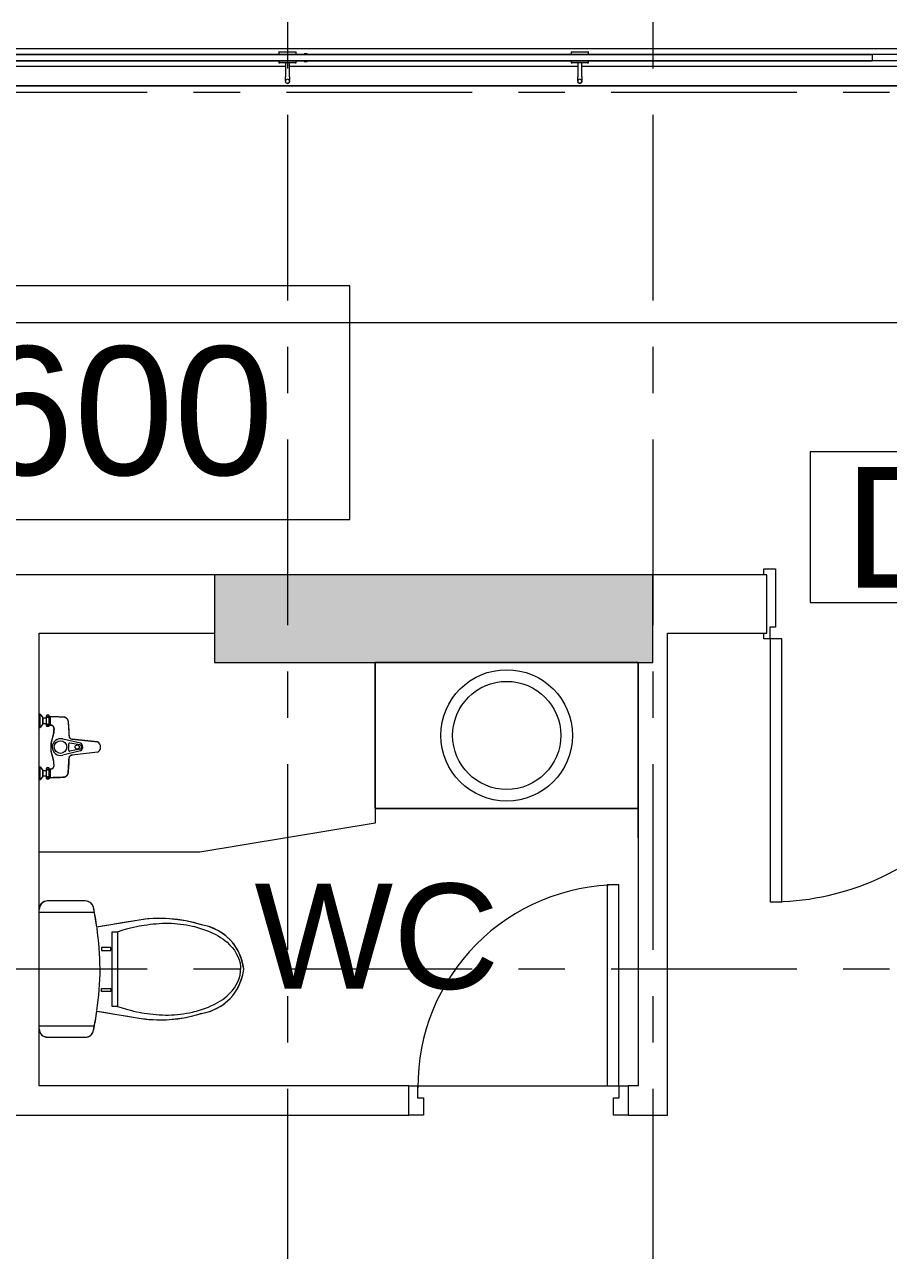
# Model space of a CAD drawing. Header units: millimetres. Extents: x -20144 to 126922, y -42414 to 48263.
# Drawn here: x 23800 to 26757, y 7487 to 11683 of the extents above; entities that cross this region are included whole.
import ezdxf
from ezdxf.enums import TextEntityAlignment as Align

# ---------------------------------------------------------------- set-up
doc = ezdxf.new("R2010")
doc.units = ezdxf.units.MM
doc.linetypes.add('Grid Line', pattern=[22.225, 12.7, -3.175, 3.175, -3.175])
for name, color, linetype, lineweight in [('CHU', 181, 'Continuous', 5), ('CUA', 31, 'Continuous', 9), ('DIM', 1, 'Continuous', 5), ('G-ANNO-DIMS', 111, 'Continuous', 5), ('LC.HA', 8, 'Continuous', 9), ('NET CAT', 3, 'Continuous', 5), ('NET THAY 1', 41, 'Continuous', 5), ('NET THAY 2', 55, 'Continuous', 5), ('NET-CAT', 3, 'Continuous', 15), ('NET-THAY', 2, 'Continuous', 9), ('THIET-BI', 44, 'Continuous', 5), ('TRUC', 225, 'Continuous', 5), ('Y-GHI CHU PCCC$0$Z-CT1-GHI CHU TT$0$KI-HIEU', 6, 'Continuous', 13)]:
    doc.layers.add(name, color=color, linetype=linetype, lineweight=lineweight)
doc.styles.add('Arial_2', font='arial.ttf', dxfattribs={"height": 360})
doc.styles.add('Arial_6', font='arial.ttf', dxfattribs={"height": 1.8})
doc.styles.add('TA1', font='arial.ttf')
doc.styles.add('Y-GHI CHU PCCC$0$Arial', font='arial.ttf')
doc.dimstyles.new('D_200_KTx2', dxfattribs={"dimtxt": 400, "dimasz": 300, "dimexe": 300, "dimexo": 300, "dimgap": 160, "dimtad": 1, "dimdec": 0, "dimzin": 9, "dimtxsty": 'TA1', "dimblk": 'ARCHTICK', "dimcen": 1, "dimdle": 300, "dimclrd": 256, "dimclre": 256, "dimclrt": 7, "dimadec": 0, "dimazin": 0, "dimtfac": 1, "dimtdec": 0, "dimtix": 1, "dimtmove": 1, "dimatfit": 3, "dimldrblk": 'ARCHTICK', "dimfxl": 0, "dimtolj": 1, "dimtzin": 0, "dimlwd": -1, "dimlwe": -1, "dimarcsym": 0})

# ---------------------------------------------------------------- blocks, each defined once
blk = doc.blocks.new('X-LA - X-LA-1424812-MẶT BẰNG TẦNG 24')
at = {"layer": 'THIET-BI'}
for p, q in [((450, 0), (-450, 0)), ((-450, 0), (-450, -500)), ((-450, -500), (-450, 0)), ((-450, 0), (450, 0)), ((450, -600), (450, 0)), ((450, 0), (450, -500)), ((-450, -500), (450, -500)), ((450, -500), (-450, -500))]:
    blk.add_line(p, q, dxfattribs=at)
for radius in [225, 185]:
    blk.add_circle((0, -250), radius, dxfattribs=at)
blk = doc.blocks.new('Top Rail Type - Top Rail_Internal_-1431859-MẶT BẰNG TẦNG 24')
at = {"layer": 'NET THAY 1'}
for p, q in [((11199.9, 11580.7), (26700.5, 11580.7)), ((11199.9, 11559.2), (26700.5, 11559.2)), ((26700.5, 11580.7), (26700.5, 11559.2))]:
    blk.add_line(p, q, dxfattribs=at)
blk = doc.blocks.new('ALB-RAILING 32 - ALB-BALUSTER-V11-MẶT BẰNG TẦNG 24')
at = {"layer": 'NET THAY 1'}
for p, q in [((-30, 101.1), (-30, 92)), ((-30, 101.1), (30, 101.1)), ((-29, 101.1), (-30, 101.1)), ((30, 101.1), (29, 101.1)), ((30, 92), (30, 101.1)), ((-30, 70.5), (-30, 63.2)), ((-30, 63.2), (-26, 63.2)), ((30, 63.2), (-30, 63.2)), ((-7, 63.2), (-7, 15)), ((7, 15), (7, 63.2)), ((26, 63.2), (30, 63.2)), ((30, 63.2), (30, 70.5))]:
    blk.add_line(p, q, dxfattribs=at)
at = {"layer": 'NET THAY 1', "flags": 128}
for points in [[(-7, 1.4), (-7, 1.7), (-7, 2), (-7, 2.3), (-7, 2.6), (-7, 3), (-7, 3.3), (-7, 3.7), (-7, 4.1), (-7, 4.5), (-7, 5), (-7, 5.4), (-7, 5.9), (-7, 6.4), (-7, 6.9), (-7, 7.4), (-7, 7.9), (-7, 8.5), (-7, 9), (-7, 9.6), (-7, 10.1), (-7, 10.7), (-7, 11.3), (-7, 11.9), (-7, 12.5), (-7, 13), (-7, 13.6), (-7, 14.2), (-7, 14.8), (-7, 15)], [(7, 0), (7, -0.3), (7, -0.6), (6.9, -0.8), (6.9, -1.1), (6.9, -1.4), (6.8, -1.7)], [(7, 15), (7, 14.4), (7, 13.8), (7, 13.2), (7, 12.6), (7, 12), (7, 11.4), (7, 10.9), (7, 10.3), (7, 9.7), (7, 9.2), (7, 8.6), (7, 8.1), (7, 7.5), (7, 7), (7, 6.5), (7, 6), (7, 5.6), (7, 5.1), (7, 4.7), (7, 4.2), (7, 3.8), (7, 3.4), (7, 3.1), (7, 2.7)], [(-3, -6.3), (-3.2, -6.2), (-3.5, -6.1), (-3.7, -5.9), (-4, -5.8), (-4.2, -5.6), (-4.4, -5.4), (-4.6, -5.3), (-4.8, -5.1), (-5, -4.9), (-5.2, -4.7), (-5.4, -4.5), (-5.6, -4.2), (-5.7, -4), (-5.9, -3.8), (-6, -3.5), (-6.2, -3.3), (-6.3, -3), (-6.4, -2.8), (-6.5, -2.5), (-6.6, -2.3), (-6.7, -2), (-6.8, -1.7), (-6.8, -1.5), (-6.9, -1.2)], [(0, -7), (-0.3, -7), (-0.6, -7), (-0.8, -6.9), (-1.1, -6.9), (-1.4, -6.9), (-1.7, -6.8)], [(6.6, -2.5), (6.4, -2.7), (6.3, -3), (6.2, -3.2), (6.1, -3.5), (5.9, -3.7), (5.8, -4), (5.6, -4.2), (5.4, -4.4), (5.3, -4.6), (5.1, -4.8), (4.9, -5), (4.7, -5.2), (4.5, -5.4), (4.2, -5.6), (4, -5.7), (3.8, -5.9), (3.5, -6), (3.3, -6.2), (3, -6.3), (2.8, -6.4), (2.5, -6.5), (2.3, -6.6), (2, -6.7), (1.7, -6.8), (1.5, -6.8), (1.2, -6.9), (0.9, -6.9), (0.6, -7), (0.4, -7), (0.1, -7), (0, -7)]]:
    blk.add_lwpolyline(points, dxfattribs=at)
at = {"layer": 'NET THAY 1'}
for start, end in [(90, 270), (270, 90)]:
    blk.add_arc((0, 0), 7, start, end, dxfattribs=at)
blk = doc.blocks.new('CUA VAO CAN HO_0001 - Type 1-1424866-MẶT BẰNG TẦNG 24')
at = {"layer": 'CUA', "lineweight": 5}
for p, q in [((-570, 97.7), (-570, 117.7)), ((-570, 117.7), (-530, 117.7)), ((-560, 97.7), (-570, 97.7)), ((-560, -102.3), (-560, 97.7)), ((-530, 117.7), (-530, -81.3)), ((733, 117.7), (773, 117.7)), ((733, -81.3), (733, 117.7)), ((763, 97.7), (763, -102.3)), ((773, 97.7), (763, 97.7)), ((773, 117.7), (773, 97.7)), ((-550, -81.3), (-550, -122.3)), ((-530, -81.3), (-550, -81.3)), ((753, -81.3), (733, -81.3)), ((753, -122.3), (753, -81.3)), ((-570, -102.3), (-560, -102.3)), ((-570, -122.3), (-570, -102.3)), ((-550, -122.3), (-570, -122.3)), ((773, -122.3), (753, -122.3)), ((763, -102.3), (773, -102.3)), ((773, -102.3), (773, -122.3))]:
    blk.add_line(p, q, dxfattribs=at)
at = {"layer": 'CUA'}
for p, q in [((-509, -122.3), (-549, -122.3)), ((-549, -122.3), (-549, -1022.3)), ((-509, -1022.3), (-509, -122.3)), ((712, -122.3), (752, -122.3)), ((712, -522.3), (712, -122.3)), ((752, -122.3), (752, -522.3)), ((752, -522.3), (712, -522.3)), ((-549, -1022.3), (-509, -1022.3))]:
    blk.add_line(p, q, dxfattribs=at)
at = {"layer": 'CUA', "lineweight": 5}
for centre, radius, start, end in [((-549, -122.3), 900, 270, 0.5), ((752, -122.3), 400, 179.5, 270)]:
    blk.add_arc(centre, radius, start, end, dxfattribs=at)
blk = doc.blocks.new('X-XI2 - X-XI-V26-MẶT BẰNG TẦNG 24')
at = {"layer": 'THIET-BI'}
for p, q in [((-230.6, -16.8), (-233.2, -33.2)), ((-233.2, -29), (-233.2, -157.9)), ((-233.2, -29), (-233.2, -157.9)), ((-233.2, -33.2), (-233.2, -45)), ((-227.9, -12.2), (-230.6, -16.8)), ((-222, -6.1), (-227.9, -12.2)), ((-212.4, -1.2), (-222, -6.1)), ((-204.7, -0.1), (-212.4, -1.2)), ((-194.6, -0.1), (-194.6, -185.7)), ((194.6, -0.1), (194.6, -186.1)), ((215, -2.1), (204.6, -0.1)), ((219.3, -4.2), (215, -2.1)), ((224.8, -8.5), (219.3, -4.2)), ((227.7, -12), (224.8, -8.5)), ((231.6, -19.3), (227.7, -12)), ((233.2, -29), (231.6, -19.3)), ((233.2, -157.9), (233.2, -29)), ((233.2, -157.9), (233.2, -29)), ((233.2, -157.9), (233.2, -29)), ((-233.2, -45), (-233.2, -157.9)), ((-233.2, -157.9), (-232.9, -162.1)), ((-232.9, -162.1), (-231, -169.1)), ((226.5, -176.5), (231.9, -166.7)), ((231.9, -166.7), (233.2, -157.9)), ((-231, -169.1), (-228, -174.5)), ((-228, -174.5), (-224.2, -178.9)), ((-224.2, -178.9), (-216.9, -183.9)), ((-216.9, -183.9), (-209.4, -186.4)), ((-209.4, -186.4), (-202.4, -187.7)), ((-202.4, -187.7), (-192, -189.7)), ((-192, -189.7), (-184.2, -191.1)), ((-184.2, -191.1), (-168, -193.8)), ((-168, -193.8), (-149.9, -196.6)), ((-143.8, -197.5), (-166.7, -335.2)), ((-143.8, -197.5), (-166.7, -335.2)), ((-149.9, -196.6), (-143.8, -197.5)), ((-143.8, -197.5), (-147.8, -221.1)), ((143.8, -197.5), (212.9, -185.5)), ((166.7, -335.2), (143.8, -197.5)), ((166.7, -335.2), (143.8, -197.5)), ((146.9, -216.1), (143.8, -197.5)), ((212.9, -185.5), (220.8, -181.7)), ((220.8, -181.7), (226.5, -176.5)), ((-147.8, -221.1), (-155.3, -266.3)), ((-127.7, -249.9), (127.7, -249.9)), ((-127.7, -267.8), (-127.7, -249.9)), ((-76.6, -213.5), (-66.1, -213.5)), ((-76.6, -245), (-76.6, -213.5)), ((-66.1, -245), (-76.6, -245)), ((-66.1, -213.5), (-66.1, -245)), ((64, -213.5), (64, -245)), ((74.4, -213.5), (64, -213.5)), ((64, -245), (74.4, -245)), ((74.4, -245), (74.4, -213.5)), ((127.7, -249.9), (127.7, -267.8)), ((151.8, -245.3), (146.9, -216.1)), ((157.2, -277.8), (151.8, -245.3)), ((-157.7, -280.9), (-161.5, -303.8)), ((-155.3, -266.3), (-157.7, -280.9)), ((-8.6, -267.8), (-127.7, -267.8)), ((127.7, -267.8), (-8.6, -267.8)), ((161.7, -304.9), (157.2, -277.8)), ((-164.6, -322), (-168.9, -349)), ((-161.5, -303.8), (-164.6, -322)), ((166.7, -335.2), (161.7, -304.9)), ((171.6, -371), (166.7, -335.2)), ((-171, -365.1), (-172.5, -383)), ((-168.9, -349), (-171, -365.1)), ((173.2, -395.8), (171.6, -371)), ((-172.5, -383), (-173.5, -402.2)), ((-173.5, -402.2), (-173.1, -436.1)), ((173.5, -426.5), (173.2, -395.8)), ((-173.1, -436.1), (-172.5, -446.5)), ((-172.5, -446.5), (-169.6, -474.8)), ((165.2, -502.3), (172.5, -446.5)), ((172.5, -446.5), (173.5, -426.5)), ((-169.6, -474.8), (-166.5, -495.3)), ((-166.5, -495.3), (-161.1, -520.9)), ((161.7, -518.5), (165.2, -502.3)), ((-161.1, -520.9), (-151.4, -555.9)), ((151.4, -555.9), (155.1, -543.7)), ((155.1, -543.7), (161.7, -518.5)), ((-151.4, -555.9), (-143.5, -587)), ((-143.5, -587), (-131.8, -612.8)), ((131.6, -613.2), (145.5, -581)), ((145.5, -581), (151.4, -555.9)), ((-131.8, -612.8), (-121.7, -628.9)), ((-121.7, -628.9), (-100.2, -653.8)), ((114.1, -638.9), (131.6, -613.2)), ((-100.2, -653.8), (-87.5, -664.8)), ((-87.5, -664.8), (-69.9, -676.9)), ((60.8, -681.9), (86, -665.9)), ((86, -665.9), (100.2, -653.8)), ((100.2, -653.8), (114.1, -638.9)), ((-69.9, -676.9), (-49.6, -687.2)), ((-49.6, -687.2), (-19.9, -696.9)), ((-19.9, -696.9), (0, -700.2)), ((0, -700.2), (34.6, -692.9)), ((34.6, -692.9), (60.8, -681.9))]:
    blk.add_line(p, q, dxfattribs=at)
for centre, radius, start, end in [((-204.3, -29), 29, 90.9417, 180), ((-204.3, -29), 29, 90.3287, 180), ((204.3, -29), 29, 0, 89.6713), ((204.3, -29), 29, 360, 89.0583), ((-204.3, -157.9), 29, 180, 259.8599), ((-204.3, -157.9), 29, 180, 259.8599), ((204.3, -157.9), 29, 280.1401, 360), ((204.3, -157.9), 29, 280.1401, 0), ((18.1, 960), 1168.8, 258.7762, 262.0348), ((18.1, 960), 1168.8, 258.7762, 262.0348), ((18.1, 960), 1168.8, 262.1447, 269.1633), ((-16, 957.7), 1166.4, 270.8375, 277.7683), ((-18.1, 960), 1168.8, 277.9652, 281.2238), ((-18.1, 960), 1168.8, 277.9652, 281.2238), ((287.1, -414.4), 460.7, 170.0941, 197.8856), ((287.1, -414.4), 460.7, 170.0941, 197.8856), ((-287.1, -414.4), 460.7, 342.1144, 9.9059), ((-287.1, -414.4), 460.7, 342.1144, 9.9059), ((18.2, -529.6), 171.6, 188.8267, 263.9098), ((18.2, -529.6), 171.6, 188.8267, 263.9098), ((-18.2, -529.6), 171.6, 276.0902, 351.1733), ((-18.2, -529.6), 171.6, 276.0902, 351.1733)]:
    blk.add_arc(centre, radius, start, end, dxfattribs=at)
for points in [[(-127.7, -267.8), (-143.4, -315.6), (-152.2, -364.8), (-160.3, -442.2), (-151, -516.8), (-129.6, -585.3), (-93.5, -652), (-37.5, -689.3), (-2.9, -689.4), (0, -689.4)], [(127.7, -267.8), (143.4, -315.6), (152.2, -364.8), (160.3, -442.2), (151, -516.8), (129.6, -585.3), (93.5, -652), (37.5, -689.3), (2.9, -689.4), (0, -689.4)]]:
    blk.add_open_spline(points, degree=3, knots=[12.724379, 12.724379, 12.724379, 12.724379, 75.096459, 151.912755, 228.70098, 282.501534, 351.034079, 439.49288, 447.51098, 447.51098, 447.51098, 447.51098], dxfattribs=at)
blk = doc.blocks.new('CUA WC - Type 1-1365100-MẶT BẰNG TẦNG 24')
at = {"layer": 'CUA', "lineweight": 5}
for p, q in [((-273.5, -52.3), (-273.5, 47.7)), ((-273.5, 47.7), (-223.5, 47.7)), ((-223.5, 47.7), (-223.5, -11.3)), ((426.5, 47.7), (476.5, 47.7)), ((426.5, -11.3), (426.5, 47.7)), ((476.5, 47.7), (476.5, -52.3)), ((-243.5, -11.3), (-243.5, -52.3)), ((-223.5, -11.3), (-243.5, -11.3)), ((446.5, -11.3), (426.5, -11.3)), ((446.5, -52.3), (446.5, -11.3)), ((-243.5, -52.3), (-273.5, -52.3)), ((476.5, -52.3), (446.5, -52.3))]:
    blk.add_line(p, q, dxfattribs=at)
at = {"layer": 'CUA'}
for p, q in [((-202.5, -52.3), (-242.5, -52.3)), ((-242.5, -52.3), (-242.5, -740.3)), ((-202.5, -740.3), (-202.5, -52.3)), ((-242.5, -740.3), (-202.5, -740.3))]:
    blk.add_line(p, q, dxfattribs=at)
at = {"layer": 'CUA', "lineweight": 5}
blk.add_arc((-242.5, -52.3), 688, 270, 0.5, dxfattribs=at)
blk = doc.blocks.new('X-SEN1 - X-SEN-1425460-MẶT BẰNG TẦNG 24')
at = {"layer": 'THIET-BI'}
for p, q in [((-27.3, 113.1), (-17.5, 199.2)), ((-17.5, 199.2), (-27.3, 113.1)), ((17.5, 199.2), (27.3, 113.1)), ((17.5, 199.2), (27.3, 113.1)), ((-12.9, 141.7), (-27.6, 80.8)), ((-7.7, 139.6), (-13.8, 105.5)), ((7.7, 139.6), (13.8, 105.5)), ((12.9, 141.7), (27.6, 80.8)), ((-112.5, 3.8), (-99.9, 12.6)), ((-112.5, 3.8), (-99.9, 12.6)), ((-112.5, 0), (-112.5, 3.8)), ((-112.5, 3.8), (-112.5, 0)), ((-67.5, 3.8), (-112.5, 3.8)), ((-67.5, 0), (-112.5, 0)), ((-112.5, 0), (-67.5, 0)), ((-107.2, 34.3), (-105.1, 34.3)), ((-107.2, 34.3), (-72.8, 34.3)), ((-99.9, 25.3), (-107.2, 25.3)), ((-72.8, 25.3), (-107.2, 25.3)), ((-105.1, 34.3), (-105.1, 37.2)), ((-105.1, 37.2), (-74.9, 37.2)), ((-105.1, 34.3), (-105.1, 37.2)), ((-74.9, 34.3), (-105.1, 34.3)), ((-99.9, 12.6), (-99.9, 25.3)), ((-99.9, 12.6), (-99.9, 25.3)), ((-99.9, 12.6), (-80.1, 12.6)), ((-80.1, 12.6), (-99.9, 12.6)), ((-80.1, 25.3), (-80.1, 12.6)), ((-72.8, 25.3), (-80.1, 25.3)), ((-80.1, 25.3), (-80.1, 12.6)), ((-80.1, 12.6), (-67.5, 3.8)), ((-80.1, 12.6), (-67.5, 3.8)), ((-74.9, 37.2), (-74.9, 34.3)), ((-74.9, 37.2), (-74.9, 34.3)), ((-74.9, 34.3), (-72.8, 34.3)), ((-67.5, 3.8), (-67.5, 0)), ((-67.5, 0), (-67.5, 3.8)), ((67.5, 3.8), (80.1, 12.6)), ((67.5, 3.8), (80.1, 12.6)), ((67.5, 0), (67.5, 3.8)), ((112.5, 3.8), (67.5, 3.8)), ((67.5, 0), (67.5, 3.8)), ((112.5, 0), (67.5, 0)), ((112.5, 0), (67.5, 0)), ((72.8, 34.3), (74.9, 34.3)), ((72.8, 34.3), (107.2, 34.3)), ((80.1, 25.3), (72.8, 25.3)), ((107.2, 25.3), (72.8, 25.3)), ((74.9, 34.3), (74.9, 37.2)), ((74.9, 37.2), (105.1, 37.2)), ((74.9, 34.3), (74.9, 37.2)), ((105.1, 34.3), (74.9, 34.3)), ((80.1, 12.6), (80.1, 25.3)), ((80.1, 12.6), (80.1, 25.3)), ((99.9, 12.6), (80.1, 12.6)), ((80.1, 12.6), (99.9, 12.6)), ((99.9, 12.6), (80.1, 12.6)), ((99.9, 25.3), (99.9, 12.6)), ((107.2, 25.3), (99.9, 25.3)), ((99.9, 25.3), (99.9, 12.6)), ((99.9, 12.6), (112.5, 3.8)), ((99.9, 12.6), (112.5, 3.8)), ((105.1, 37.2), (105.1, 34.3)), ((105.1, 37.2), (105.1, 34.3)), ((105.1, 34.3), (107.2, 34.3)), ((112.5, 3.8), (112.5, 0)), ((112.5, 3.8), (112.5, 0))]:
    blk.add_line(p, q, dxfattribs=at)
for centre, radius in [((0, 130.1), 7.2), ((0, 73.2), 21.5)]:
    blk.add_circle(centre, radius, dxfattribs=at)
for centre, radius, start, end in [((0, 191), 19.3, 25.0481, 154.9519), ((0, 191), 19.3, 25.0481, 154.9519), ((0, 134.7), 14.7, 28.4144, 151.5856), ((0, 136.6), 8.24, 21.1294, 158.8706), ((-9.4, 104.7), 4.5, 169.8444, 285.9297), ((-0.4, 73.2), 28.3, 89.2517, 105.9297), ((0.4, 73.2), 28.3, 74.0703, 90.7483), ((9.4, 104.7), 4.5, 254.0703, 10.1556), ((-0.4, 73.2), 28.3, 164.3307, 270.7483), ((0.4, 73.2), 28.3, 269.2517, 15.6693), ((-102.9, 29.8), 6.9, 148.0246, 211.9754), ((-102.9, 29.8), 6.9, 148.0246, 211.9754), ((-107.2, 32.5), 1.8, 90, 148.0246), ((-107.2, 32.5), 1.8, 90, 148.0246), ((-107.2, 27.1), 1.8, 211.9754, 270), ((-107.2, 27.1), 1.8, 211.9754, 270), ((-112.5, 29.8), 6.9, 319.2845, 40.7155), ((-94.4, 29.8), 6.9, 139.2845, 220.7155), ((-85.4, 29.8), 6.9, 319.2845, 40.7155), ((-67.5, 29.8), 6.9, 139.2845, 220.7155), ((-72.8, 32.5), 1.8, 31.9754, 90), ((-72.8, 32.5), 1.8, 31.9754, 90), ((-72.8, 27.1), 1.8, 270, 328.0246), ((-72.8, 27.1), 1.8, 270, 328.0246), ((-77.1, 29.8), 6.9, 328.0246, 31.9754), ((-77.1, 29.8), 6.9, 328.0246, 31.9754), ((77.1, 29.8), 6.9, 148.0246, 211.9754), ((77.1, 29.8), 6.9, 148.0246, 211.9754), ((72.8, 32.5), 1.8, 90, 148.0246), ((72.8, 32.5), 1.8, 90, 148.0246), ((72.8, 27.1), 1.8, 211.9754, 270), ((72.8, 27.1), 1.8, 211.9754, 270), ((67.5, 29.8), 6.9, 319.2845, 40.7155), ((85.6, 29.8), 6.9, 139.2845, 220.7155), ((94.6, 29.8), 6.9, 319.2845, 40.7155), ((112.5, 29.8), 6.9, 139.2845, 220.7155), ((107.2, 32.5), 1.8, 31.9754, 90), ((107.2, 32.5), 1.8, 31.9754, 90), ((107.2, 27.1), 1.8, 270, 328.0246), ((107.2, 27.1), 1.8, 270, 328.0246), ((102.9, 29.8), 6.9, 328.0246, 31.9754), ((102.9, 29.8), 6.9, 328.0246, 31.9754)]:
    blk.add_arc(centre, radius, start, end, dxfattribs=at)
for points, knots in [([(-105.1, 37.2), (-105.1, 39.1), (-104.9, 42.9), (-104.6, 50.4), (-104.3, 58), (-104.1, 65.5), (-103.9, 70.3), (-103.8, 73.6), (-103.7, 75.5), (-103.7, 76.9), (-103.6, 78.3), (-103.6, 79.5), (-103.6, 80.5), (-103.6, 81.2), (-103.5, 81.8), (-103.5, 82.3), (-103.5, 82.7), (-103.4, 83.3), (-103.3, 84.3), (-103.2, 85.5), (-103.1, 86.6), (-102.8, 87.6), (-102.6, 88.2), (-102.3, 88.9), (-101.9, 89.7), (-101.3, 90.8), (-100.4, 91.9), (-99.2, 93.4), (-97.8, 94.7), (-96.2, 95.8), (-95, 96.6), (-93.7, 97.2), (-92.4, 97.7), (-91.2, 98.1), (-90.3, 98.4), (-89.7, 98.5), (-89.3, 98.6), (-88.8, 98.7), (-88, 98.8), (-86.8, 99), (-85.6, 99.1), (-84.7, 99.1), (-84, 99.2), (-83.3, 99.3), (-82.3, 99.4), (-81.2, 99.5), (-79.7, 99.6), (-76.9, 99.8), (-72.8, 100.2), (-67.2, 100.7), (-61.6, 101.2), (-56, 101.5), (-51.7, 101.8), (-48.8, 101.9), (-47.3, 101.9), (-46.1, 101.9), (-45.1, 102), (-44.4, 102), (-43.6, 102), (-42.6, 102), (-41.4, 102), (-40.1, 102), (-39.3, 102.1), (-38.8, 102.1), (-38.5, 102.2), (-38.1, 102.2), (-37.6, 102.3), (-36.8, 102.4), (-35.6, 102.6), (-34.3, 103), (-33.2, 103.5), (-32.5, 104), (-31.7, 104.6), (-30.5, 105.7), (-29, 107.6), (-27.9, 110.1), (-27.4, 112), (-27.3, 113.1)], [-1, -1, -1, -1, -0.958333, -0.916667, -0.833333, -0.791667, -0.75, -0.729167, -0.71875, -0.708333, -0.697917, -0.6875, -0.682292, -0.677083, -0.671875, -0.669271, -0.666667, -0.661458, -0.65625, -0.645833, -0.635417, -0.630208, -0.625, -0.619792, -0.614583, -0.604167, -0.59375, -0.583333, -0.5625, -0.552083, -0.541667, -0.53125, -0.520833, -0.510417, -0.505208, -0.5, -0.497396, -0.494792, -0.489583, -0.479167, -0.46875, -0.463542, -0.458333, -0.453125, -0.447917, -0.4375, -0.427083, -0.416667, -0.375, -0.333333, -0.291667, -0.25, -0.208333, -0.197917, -0.1875, -0.177083, -0.171875, -0.166667, -0.161458, -0.15625, -0.145833, -0.135417, -0.130208, -0.127604, -0.125, -0.122396, -0.119792, -0.114583, -0.104167, -0.09375, -0.083333, -0.078125, -0.072917, -0.0625, -0.041667, -0.020833, 0, 0, 0, 0]), ([(-105.1, 37.2), (-104.5, 52.3), (-103.9, 68.7), (-103.3, 87.5), (-99.6, 93.9), (-92.4, 98.5), (-72.6, 100.1), (-54, 102.2), (-33.9, 102), (-28.7, 107.4), (-27.8, 111), (-27.3, 113.1)], [0, 0, 0, 0, 45.441328, 49.333631, 56.110562, 66.562664, 73.682324, 114.966912, 125.570438, 129.900151, 136.284558, 136.284558, 136.284558, 136.284558]), ([(27.3, 113.1), (27.4, 112), (27.9, 110.1), (29, 107.6), (30.5, 105.7), (31.7, 104.6), (32.5, 104), (33.2, 103.5), (34.3, 103), (35.6, 102.6), (36.8, 102.4), (37.6, 102.3), (38.1, 102.2), (38.5, 102.2), (38.8, 102.1), (39.3, 102.1), (40.1, 102), (41.4, 102), (42.6, 102), (43.6, 102), (44.4, 102), (45.1, 102), (46.1, 101.9), (47.3, 101.9), (48.8, 101.9), (51.7, 101.8), (56, 101.5), (61.6, 101.2), (67.2, 100.7), (72.8, 100.2), (76.9, 99.8), (79.7, 99.6), (81.2, 99.5), (82.3, 99.4), (83.3, 99.3), (84, 99.2), (84.7, 99.1), (85.6, 99.1), (86.8, 99), (88, 98.8), (88.9, 98.7), (89.6, 98.5), (90.3, 98.4), (91.2, 98.1), (92.4, 97.7), (93.7, 97.2), (95, 96.6), (96.2, 95.8), (97.4, 95), (98.5, 94), (99.5, 93), (100.4, 91.9), (101.3, 90.8), (101.9, 89.7), (102.3, 88.9), (102.6, 88.2), (102.8, 87.6), (103.1, 86.6), (103.2, 85.7), (103.3, 84.8), (103.4, 84.1), (103.4, 83.5), (103.4, 83), (103.5, 82.5), (103.5, 81.9), (103.6, 81), (103.6, 79.8), (103.6, 78.3), (103.7, 76.9), (103.7, 75.5), (103.8, 73.6), (103.9, 68.4), (104.2, 61.7), (104.5, 54.2), (104.7, 48.5), (104.9, 42.9), (105.1, 39.1), (105.1, 37.2)], [-1, -1, -1, -1, -0.979167, -0.958333, -0.9375, -0.927083, -0.921875, -0.916667, -0.90625, -0.895833, -0.885417, -0.880208, -0.877604, -0.875, -0.872396, -0.869792, -0.864583, -0.854167, -0.84375, -0.838542, -0.833333, -0.828125, -0.822917, -0.8125, -0.802083, -0.791667, -0.75, -0.708333, -0.666667, -0.625, -0.583333, -0.572917, -0.5625, -0.552083, -0.546875, -0.541667, -0.536458, -0.53125, -0.520833, -0.510417, -0.505208, -0.5, -0.494792, -0.489583, -0.479167, -0.46875, -0.458333, -0.447917, -0.4375, -0.427083, -0.416667, -0.40625, -0.395833, -0.385417, -0.380208, -0.375, -0.369792, -0.364583, -0.354167, -0.348958, -0.34375, -0.338542, -0.335938, -0.333333, -0.328125, -0.322917, -0.3125, -0.302083, -0.291667, -0.28125, -0.270833, -0.25, -0.166667, -0.125, -0.083333, -0.041667, 0, 0, 0, 0]), ([(105.1, 37.2), (104.5, 52.3), (103.9, 68.7), (103.3, 87.5), (99.6, 93.9), (92.4, 98.5), (72.6, 100.1), (54, 102.2), (33.9, 102), (28.7, 107.4), (27.8, 111), (27.3, 113.1)], [0, 0, 0, 0, 45.441328, 49.333631, 56.110562, 66.562664, 73.682324, 114.966912, 125.570438, 129.900151, 136.284558, 136.284558, 136.284558, 136.284558]), ([(-74.9, 37.2), (-74.9, 39.9), (-75, 44.9), (-67.9, 51.6), (-55.3, 50.7), (-39.4, 48.7), (-24.4, 43.4), (-11.8, 40.7), (0, 41)], [0, 0, 0, 0, 8.475038, 15.961674, 29.255673, 47.963091, 70.422589, 93.837243, 93.837243, 93.837243, 93.837243]), ([(0, 41), (-2, 40.9), (-5.6, 40.9), (-10.3, 41.2), (-14.4, 41.6), (-18, 42.2), (-21.2, 42.9), (-24.2, 43.7), (-27.1, 44.6), (-30, 45.4), (-32.9, 46.3), (-35.8, 47.2), (-38.8, 47.9), (-41.8, 48.6), (-45.1, 49.2), (-48.4, 49.8), (-51.8, 50.2), (-54.8, 50.5), (-56.9, 50.7), (-58.1, 50.8), (-59, 50.9), (-59.9, 51), (-60.8, 51), (-61.5, 51), (-62.1, 51), (-62.6, 51), (-63, 51), (-63.6, 51), (-64.4, 50.9), (-65.1, 50.8), (-65.7, 50.7), (-66.1, 50.6), (-66.5, 50.5), (-67.1, 50.4), (-68.1, 50.1), (-69.1, 49.6), (-70.1, 49), (-71.1, 48.3), (-72, 47.4), (-72.8, 46.6), (-73.3, 45.8), (-73.8, 45.1), (-74.1, 44.3), (-74.4, 43.5), (-74.6, 42.6), (-74.7, 41.9), (-74.8, 41.3), (-74.8, 40.9), (-74.9, 40.4), (-74.9, 39.8), (-74.9, 38.8), (-74.9, 37.9), (-74.9, 37.2)], [-1, -1, -1, -1, -0.958333, -0.916667, -0.875, -0.833333, -0.791667, -0.75, -0.708333, -0.666667, -0.625, -0.583333, -0.541667, -0.5, -0.458333, -0.416667, -0.375, -0.333333, -0.3125, -0.302083, -0.291667, -0.28125, -0.270833, -0.260417, -0.255208, -0.25, -0.244792, -0.239583, -0.229167, -0.21875, -0.213542, -0.208333, -0.203125, -0.197917, -0.1875, -0.166667, -0.15625, -0.145833, -0.125, -0.114583, -0.104167, -0.09375, -0.083333, -0.072917, -0.0625, -0.052083, -0.046875, -0.041667, -0.036458, -0.03125, -0.020833, 0, 0, 0, 0]), ([(74.9, 37.2), (74.9, 39.9), (75, 44.9), (67.9, 51.6), (55.3, 50.7), (39.4, 48.7), (24.4, 43.4), (11.8, 40.7), (0, 41)], [0, 0, 0, 0, 8.475038, 15.961674, 29.255673, 47.963091, 70.422589, 93.837243, 93.837243, 93.837243, 93.837243]), ([(74.9, 37.2), (74.9, 37.9), (74.9, 38.8), (74.9, 39.8), (74.9, 40.4), (74.8, 40.9), (74.8, 41.3), (74.7, 41.9), (74.6, 42.6), (74.4, 43.5), (74.2, 44.1), (73.9, 44.7), (73.7, 45.2), (73.3, 45.8), (72.8, 46.6), (72, 47.4), (71.1, 48.3), (70.1, 49), (69.1, 49.6), (68.1, 50.1), (67.1, 50.4), (66.5, 50.5), (66.1, 50.6), (65.7, 50.7), (65.1, 50.8), (64.4, 50.9), (63.6, 51), (63, 51), (62.4, 51), (61.7, 51), (60.8, 51), (59.9, 51), (59, 50.9), (58.1, 50.8), (56.9, 50.7), (54.8, 50.5), (51.8, 50.2), (48.4, 49.8), (45.1, 49.2), (41.8, 48.6), (38.8, 47.9), (35.8, 47.2), (32.9, 46.3), (30, 45.4), (27.1, 44.6), (24.2, 43.7), (21.2, 42.9), (18, 42.2), (14.4, 41.6), (10.3, 41.2), (5.6, 40.9), (2, 40.9), (0, 41)], [-1, -1, -1, -1, -0.979167, -0.96875, -0.963542, -0.958333, -0.953125, -0.947917, -0.9375, -0.927083, -0.916667, -0.911458, -0.90625, -0.895833, -0.885417, -0.875, -0.854167, -0.84375, -0.833333, -0.8125, -0.802083, -0.796875, -0.791667, -0.786458, -0.78125, -0.770833, -0.760417, -0.755208, -0.75, -0.739583, -0.729167, -0.71875, -0.708333, -0.697917, -0.6875, -0.666667, -0.625, -0.583333, -0.541667, -0.5, -0.458333, -0.416667, -0.375, -0.333333, -0.291667, -0.25, -0.208333, -0.166667, -0.125, -0.083333, -0.041667, 0, 0, 0, 0])]:
    blk.add_open_spline(points, degree=3, knots=knots, dxfattribs=at)
blk = doc.blocks.new('A$C043A1407')
at = {"layer": 'LC.HA'}
h = blk.add_hatch(color=256, dxfattribs=at)
h.dxf.hatch_style = 1
h.paths.add_polyline_path([(3200, -7050.1), (3200, -6750.1), (1700, -6750.1), (1700, -7050.1)])
at = {"ltscale": 1000}
blk.add_lwpolyline([(3200, -7050.1), (3200, -6750.1), (1700, -6750.1), (1700, -7050.1)], close=True, dxfattribs=at)
blk = doc.blocks.new('Railing - NBS_RailInfillPnl_Post-1648199-MẶT BẰNG TẦNG 24')
at = {"layer": 'NET THAY 2'}
for p, q in [((-13, -5), (-13, 5)), ((13, 5), (13, -5))]:
    blk.add_line(p, q, dxfattribs=at)
blk = doc.blocks.new('Spot Elevations - CODE 1-1678943-MẶT BẰNG TẦNG 23')
at = {"layer": 'G-ANNO-DIMS'}
for p, q in [((10.5, 4), (-5.5, 4)), ((-5.5, 4), (-5.5, 0)), ((10.5, 0), (10.5, 4)), ((-5.5, 0), (10.5, 0))]:
    blk.add_line(p, q, dxfattribs=at)
blk = doc.blocks.new('_ARCHTICK')
at = {"color": 0, "linetype": 'ByBlock', "const_width": 0.15}
blk.add_lwpolyline([(-0.5, -0.5), (0.5, 0.5)], dxfattribs=at)
blk = doc.blocks.new('*D278')
at = {"layer": 'Defpoints', "color": 0, "transparency": 16777216}
for p in [(29700.5, 11269.8), (9300.5, 11121.8), (29700.5, 10663.7)]:
    blk.add_point(p, dxfattribs=at)
at = {"layer": 'DIM', "transparency": 16777216}
for p, q in [((29700.5, 10969.8), (29700.5, 10363.7)), ((9300.5, 10821.8), (9300.5, 10363.7)), ((9000.5, 10663.7), (30000.5, 10663.7))]:
    blk.add_line(p, q, dxfattribs=at)
at = {"layer": 'DIM', "transparency": 16777216, "xscale": 300, "yscale": 300, "zscale": 300, "rotation": 180}
blk.add_blockref('_ARCHTICK', (9300.5, 10663.7), dxfattribs=at)
at = {"layer": 'DIM', "transparency": 16777216, "xscale": 300, "yscale": 300, "zscale": 300}
blk.add_blockref('_ARCHTICK', (29700.5, 10663.7), dxfattribs=at)
at = {"layer": 'DIM', "color": 7, "transparency": 16777216, "insert": (19500.5, 11028), "char_height": 400, "attachment_point": 5, "style": 'TA1'}
blk.add_mtext('\\A1;20400', dxfattribs=at)
blk = doc.blocks.new('Y-GHI CHU PCCC$0$A$C67775D76')
at = {"color": 8, "ltscale": 30}
blk.add_lwpolyline([(-266.7, -137.5), (266.7, -137.5), (266.7, 137.5), (-266.7, 137.5)], close=True, dxfattribs=at)
at = {"color": 8, "style": 'Y-GHI CHU PCCC$0$Arial'}
blk.add_text('DF', height=220, dxfattribs=at).set_placement((0, 0), align=Align.MIDDLE_CENTER)

msp = doc.modelspace()

# ---------------------------------------------------------------- linework, layer by layer
at = {"layer": 'NET THAY 1'}
for p, q in [((26970.5, 11599.9), (10400.5, 11599.9)), ((26970.5, 11580.7), (20100.5, 11580.7)), ((26970.5, 11559.2), (20100.5, 11559.2)), ((24693.9, 11539.9), (23707.2, 11539.9)), ((25693.9, 11539.9), (24707.2, 11539.9)), ((26963.9, 11539.9), (25707.2, 11539.9)), ((26970.5, 11472.9), (20100.5, 11472.9)), ((20100.5, 11472.9), (26970.5, 11472.9))]:
    msp.add_line(p, q, dxfattribs=at)
at = {"layer": 'NET-CAT'}
for p, q in [((24450.5, 9800), (19948.5, 9800)), ((26340.5, 9800), (25900.5, 9800)), ((26340.5, 9600), (26340.5, 9800)), ((23850.5, 9600), (24450.5, 9600)), ((23850.5, 9322.5), (23850.5, 9600)), ((26000.5, 9600), (26340.5, 9600)), ((26000.5, 7950), (26000.5, 9600)), ((25900.5, 9499.9), (25900.5, 8050)), ((23850.5, 9142.5), (23850.5, 9277.5)), ((23850.5, 8050), (23850.5, 9097.5)), ((25115.5, 8050), (23850.5, 8050)), ((25115.5, 7950), (25115.5, 8050)), ((25900.5, 8050), (25865.5, 8050)), ((25865.5, 8050), (25865.5, 7950)), ((22550.5, 7950), (25115.5, 7950)), ((25865.5, 7950), (26000.5, 7950))]:
    msp.add_line(p, q, dxfattribs=at)
at = {"layer": 'NET-THAY'}
for p, q in [((25000.5, 8999.9), (25000.5, 8949.9)), ((25000.5, 8949.9), (24400.5, 8849.9)), ((24400.5, 8849.9), (23850.5, 8849.9)), ((25145.5, 8050), (25794.5, 8050)), ((25835.5, 8049.9), (25145.5, 8049.9))]:
    msp.add_line(p, q, dxfattribs=at)
at = {"layer": 'TRUC', "linetype": 'Grid Line', "ltscale": 50}
for p, q in [((24700.5, 43599.9), (24700.5, -7167.6)), ((25950.5, 43599.9), (25950.5, -4500.1)), ((42000.5, 11449.9), (-12092.4, 11449.9)), ((42000.5, 8449.9), (-14407, 8449.9))]:
    msp.add_line(p, q, dxfattribs=at)

# ---------------------------------------------------------------- block references
at = {"extrusion": (0, 0, -1), "zscale": -1, "rotation": 90}
msp.add_blockref('Railing - NBS_RailInfillPnl_Post-1648199-MẶT BẰNG TẦNG 24', (-24762.9, 11569.9), dxfattribs=at)
at = {"layer": 'CUA'}
msp.add_blockref('CUA VAO CAN HO_0001 - Type 1-1424866-MẶT BẰNG TẦNG 24', (26900.5, 9702.2), dxfattribs=at)
at = {"layer": 'CUA', "rotation": 180}
msp.add_blockref('CUA WC - Type 1-1365100-MẶT BẰNG TẦNG 24', (25592, 7997.7), dxfattribs=at)
at = {"layer": 'G-ANNO-DIMS', "xscale": 199.9999999999999, "yscale": 199.9999999999999, "zscale": 199.9999999999999}
msp.add_blockref('Spot Elevations - CODE 1-1678943-MẶT BẰNG TẦNG 23', (22813.2, 9988.5), dxfattribs=at)
at = {"layer": 'NET CAT'}
msp.add_blockref('A$C043A1407', (22750.3, 16550), dxfattribs=at)
at = {"layer": 'NET THAY 1'}
for name, p in [('Top Rail Type - Top Rail_Internal_-1431859-MẶT BẰNG TẦNG 24', (0, 0)), ('ALB-RAILING 32 - ALB-BALUSTER-V11-MẶT BẰNG TẦNG 24', (24700.5, 11488.7)), ('ALB-RAILING 32 - ALB-BALUSTER-V11-MẶT BẰNG TẦNG 24', (25700.5, 11488.7))]:
    msp.add_blockref(name, p, dxfattribs=at)
at = {"layer": 'THIET-BI'}
msp.add_blockref('X-LA - X-LA-1424812-MẶT BẰNG TẦNG 24', (25450.5, 9499.9), dxfattribs=at)
for name, p, rotation in [('X-SEN1 - X-SEN-1425460-MẶT BẰNG TẦNG 24', (23850.5, 9210), 270.0000000000009), ('X-XI2 - X-XI-V26-MẶT BẰNG TẦNG 24', (23850.5, 8450), 89.99999999999991)]:
    msp.add_blockref(name, p, dxfattribs=dict(at, rotation=rotation))
at = {"layer": 'Y-GHI CHU PCCC$0$Z-CT1-GHI CHU TT$0$KI-HIEU', "color": 8, "xscale": 1.875, "yscale": 1.875, "zscale": 1.875}
msp.add_blockref('Y-GHI CHU PCCC$0$A$C67775D76', (26989.4, 9962.4), dxfattribs=at)

# ---------------------------------------------------------------- texts
at = {"layer": 'CHU', "color": 7, "insert": (25424.9, 8742.6), "char_height": 360, "width": 868.6, "attachment_point": 3, "line_spacing_factor": 0.936439, "style": 'Arial_2'}
msp.add_mtext('\\pt2540,5080,7620,10160,12700,15240,17780,20320,22860,25400,27940,30480,33020,35560,38100,40640,43180,45720,48260,50800,53340,55880,58420,60960,63500,66040,68580,71120,73660,76200,78740,81280;WC', dxfattribs=at)
at = {"layer": 'G-ANNO-DIMS', "insert": (22414.5, 10581.4), "char_height": 440, "width": 2251.659, "attachment_point": 1, "line_spacing_factor": 0.941778, "style": 'Arial_6'}
msp.add_mtext('+87.600', dxfattribs=at)

# ---------------------------------------------------------------- dimensions: what is measured, and where the dimension line sits
at = {"layer": 'DIM'}
dim = msp.add_linear_dim(base=(29700.5, 10663.7), p1=(9300.5, 11121.8), p2=(29700.5, 11269.8), dimstyle='D_200_KTx2', dxfattribs=at)
dim.commit()
dim.dimension.update_dxf_attribs({"geometry": '*D278', "text_midpoint": (19500.5, 11028)})

doc.saveas('drawing.dxf')
